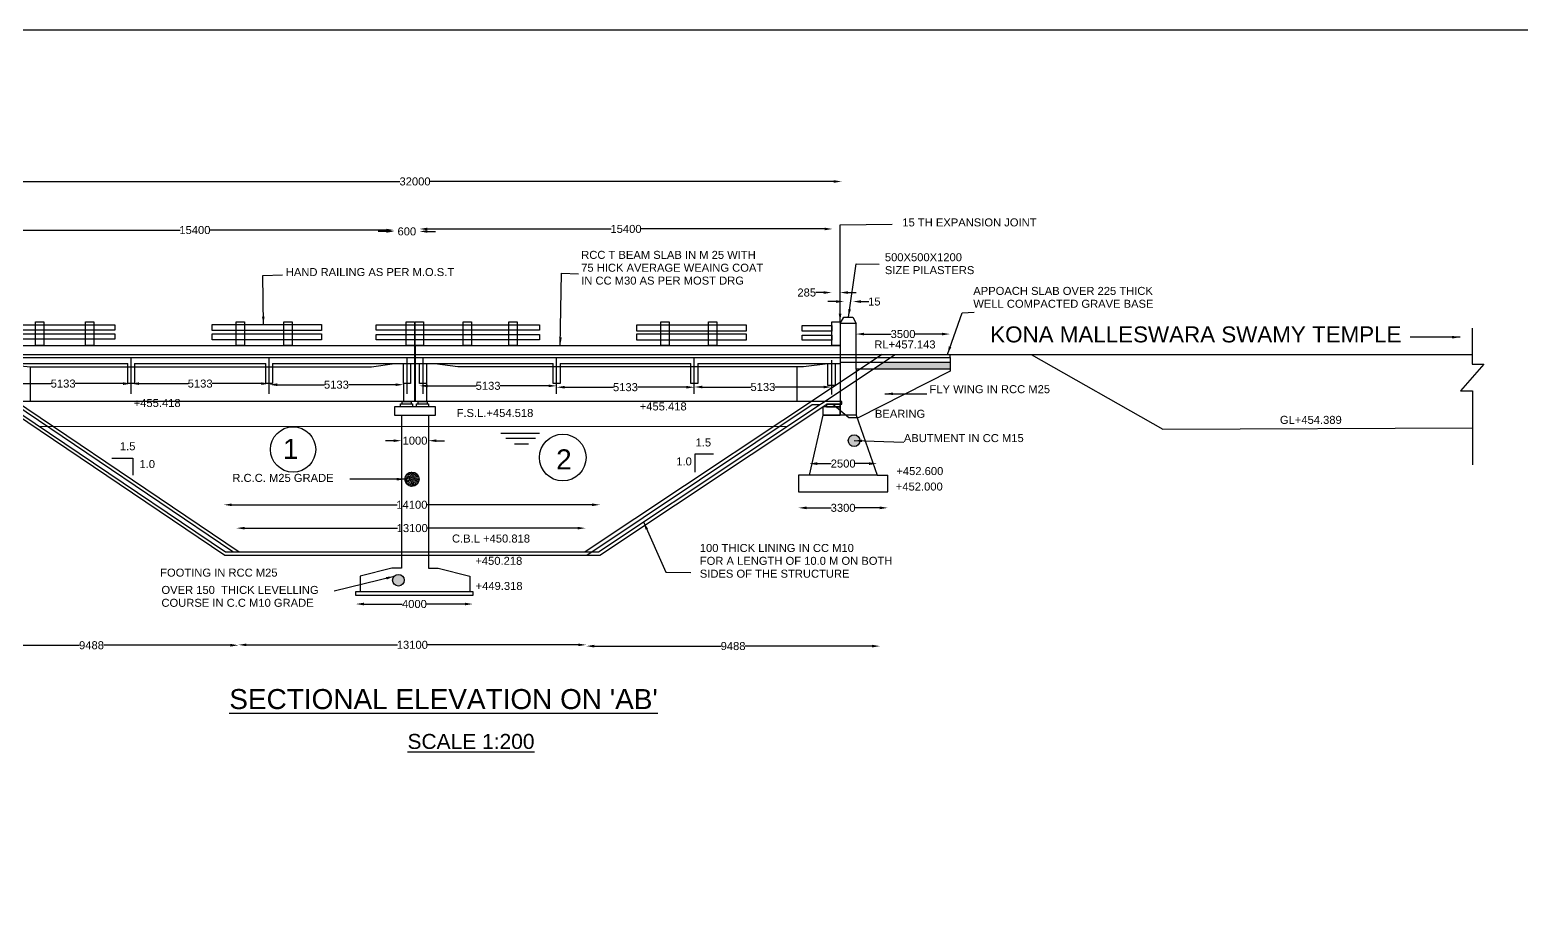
# Model space of a CAD drawing. Header units: millimetres. Extents: x -53220972 to -53198558, y 22125360 to 22140000.
# Drawn here: x -53216705 to -53209253, y 22135578 to 22140000 of the extents above; entities that cross this region are included whole.
import ezdxf

# ---------------------------------------------------------------- set-up
doc = ezdxf.new("R2010")
doc.units = ezdxf.units.MM
doc.header["$MEASUREMENT"] = 0
for name, color, linetype in [('DIMENSION', 7, 'Continuous'), ('DRAWING', 2, 'Continuous'), ('TEXT', 7, 'Continuous')]:
    doc.layers.add(name, color=color, linetype=linetype)
doc.styles.get("Standard").update_dxf_attribs({"font": 'arial.ttf', "height": 40})
doc.dimstyles.get("Standard").update_dxf_attribs({"dimtxt": 40, "dimasz": 40, "dimexe": 0.18, "dimexo": 0.0625, "dimgap": 0.09, "dimtad": 0, "dimdec": 0, "dimzin": 0, "dimdsep": 46, "dimtxsty": 'Standard', "dimcen": 0.09, "dimse1": 1, "dimse2": 1, "dimadec": 0, "dimazin": 0, "dimtfac": 1, "dimtdec": 0, "dimtofl": 0, "dimtmove": 0, "dimatfit": 3, "dimfxl": 1, "dimtolj": 1, "dimtzin": 0, "dimarcsym": 0})
pattern_1 = [(50, (0, 0), (7.172601826, -0.6275213498), [0.75, -8.25]), (355, (0, 0), (-1.3875133361, 7.521921337), [0.6, -6.6]), (100.45144446, (0.598, -0.052), (5.7850884673, 6.8943999097), [0.63740192, -7.01142112]), (46.1842, (0, 2), (10.6724133067, -1.6551928079), [1.125, -12.375]), (96.63563549, (0.889, 1.862), (9.3466194567, 9.7411860077), [0.95610342, -10.5171376]), (351.18416399, (0, 2), (9.3466194505, 9.7411860027), [0.9, -9.90000001]), (21, (1, 1.5), (5.9690705212, -4.02618890665), [0.75, -8.25]), (326, (1, 1.5), (2.4331533192, 7.2515004505), [0.6, -6.6]), (71.45144474, (1.4974, 1.1645), (8.4022237673, 3.2253115281), [0.6374019, -7.01142112]), (37.5, (0, 0), (0.12159855317, 3.32893853831), [0, -6.52, 0, -6.7, 0, -6.625]), (7.5, (0, 0), (2.63069537442, 3.94411711882), [0, -3.82, 0, -6.37, 0, -2.525]), (327.5, (-2.23, 0), (5.33822436172, -0.22554871734), [0, -2.5, 0, -7.8, 0, -10.35]), (317.5, (-3.23, 0), (5.83186169342, 1.00104982332), [0, -3.25, 0, -5.18, 0, -7.35])]

# ---------------------------------------------------------------- blocks, each defined once
blk = doc.blocks.new('*D54')
at = {"layer": 'Defpoints', "color": 0, "transparency": 16777216}
for p in [(-53216912.7, 22139223.3), (-53212648.3, 22139242.9), (-53212648.3, 22139218.1)]:
    blk.add_point(p, dxfattribs=at)
at = {"layer": 'TEXT', "color": 0, "lineweight": -2, "transparency": 16777216}
for p, q in [((-53216872.7, 22139242.9), (-53214855.8, 22139242.9)), ((-53212688.3, 22139242.9), (-53214705.2, 22139242.9))]:
    blk.add_line(p, q, dxfattribs=at)
at = {"layer": 'TEXT', "color": 0, "transparency": 16777216}
for points in [[(-53216872.7, 22139249.5), (-53216872.7, 22139236.2), (-53216912.7, 22139242.9)], [(-53212688.3, 22139249.5), (-53212688.3, 22139236.2), (-53212648.3, 22139242.9)]]:
    blk.add_solid(points, dxfattribs=at)
at = {"layer": 'TEXT', "color": 0, "transparency": 16777216, "insert": (-53214780.5, 22139242.9), "char_height": 40, "attachment_point": 5}
blk.add_mtext('\\A1;32000', dxfattribs=at)
blk = doc.blocks.new('*D55')
at = {"layer": 'Defpoints', "color": 0, "transparency": 16777216}
for p in [(-53214758.4, 22139005.7), (-53214758.4, 22139001.2), (-53212693.7, 22138999)]:
    blk.add_point(p, dxfattribs=at)
at = {"layer": 'TEXT', "color": 0, "lineweight": -2, "transparency": 16777216}
for p, q in [((-53214718.4, 22139005.7), (-53213799.5, 22139005.7)), ((-53212733.7, 22139005.7), (-53213652.7, 22139005.7))]:
    blk.add_line(p, q, dxfattribs=at)
at = {"layer": 'TEXT', "color": 0, "transparency": 16777216}
for points in [[(-53214718.4, 22139012.4), (-53214718.4, 22138999.1), (-53214758.4, 22139005.7)], [(-53212733.7, 22139012.4), (-53212733.7, 22138999.1), (-53212693.7, 22139005.7)]]:
    blk.add_solid(points, dxfattribs=at)
at = {"layer": 'TEXT', "color": 0, "transparency": 16777216, "insert": (-53213726.1, 22139005.7), "char_height": 40, "attachment_point": 5}
blk.add_mtext('\\A1;15400', dxfattribs=at)
blk = doc.blocks.new('*D56')
at = {"layer": 'Defpoints', "color": 0, "transparency": 16777216}
for p in [(-53214884.5, 22139051.9), (-53214884.5, 22138993.4), (-53214758.4, 22139005.7)]:
    blk.add_point(p, dxfattribs=at)
at = {"layer": 'TEXT', "color": 0, "lineweight": -2, "transparency": 16777216}
for p, q in [((-53214924.5, 22138993.4), (-53214964.5, 22138993.4)), ((-53214718.4, 22138993.4), (-53214678.4, 22138993.4))]:
    blk.add_line(p, q, dxfattribs=at)
at = {"layer": 'TEXT', "color": 0, "transparency": 16777216}
for points in [[(-53214924.5, 22139000.1), (-53214924.5, 22138986.7), (-53214884.5, 22138993.4)], [(-53214718.4, 22139000.1), (-53214718.4, 22138986.7), (-53214758.4, 22138993.4)]]:
    blk.add_solid(points, dxfattribs=at)
at = {"layer": 'TEXT', "color": 0, "transparency": 16777216, "insert": (-53214821.4, 22138993.4), "char_height": 40, "attachment_point": 5}
blk.add_mtext('\\A1;600', dxfattribs=at)
blk = doc.blocks.new('*D57')
at = {"layer": 'Defpoints', "color": 0, "transparency": 16777216}
for p in [(-53216876.6, 22139000.1), (-53216876.6, 22138993.1), (-53214884.5, 22138993.4)]:
    blk.add_point(p, dxfattribs=at)
at = {"layer": 'TEXT', "color": 0, "lineweight": -2, "transparency": 16777216}
for p, q in [((-53216836.6, 22139000.1), (-53215953.9, 22139000.1)), ((-53214924.5, 22139000.1), (-53215807.1, 22139000.1))]:
    blk.add_line(p, q, dxfattribs=at)
at = {"layer": 'TEXT', "color": 0, "transparency": 16777216}
for points in [[(-53216836.6, 22139006.8), (-53216836.6, 22138993.5), (-53216876.6, 22139000.1)], [(-53214924.5, 22139006.8), (-53214924.5, 22138993.5), (-53214884.5, 22139000.1)]]:
    blk.add_solid(points, dxfattribs=at)
at = {"layer": 'TEXT', "color": 0, "transparency": 16777216, "insert": (-53215880.5, 22139000.1), "char_height": 40, "attachment_point": 5}
blk.add_mtext('\\A1;15400', dxfattribs=at)
blk = doc.blocks.new('*D61')
at = {"layer": 'Defpoints', "color": 0, "transparency": 16777216}
for p in [(-53216878.8, 22138230.5), (-53216199.3, 22138233.2), (-53216199.3, 22138230.5)]:
    blk.add_point(p, dxfattribs=at)
at = {"layer": 'TEXT', "color": 0, "lineweight": -2, "transparency": 16777216}
for p, q in [((-53216838.8, 22138233.2), (-53216598.8, 22138233.2)), ((-53216239.3, 22138233.2), (-53216479.2, 22138233.2))]:
    blk.add_line(p, q, dxfattribs=at)
at = {"layer": 'TEXT', "color": 0, "transparency": 16777216}
for points in [[(-53216838.8, 22138239.8), (-53216838.8, 22138226.5), (-53216878.8, 22138233.2)], [(-53216239.3, 22138239.8), (-53216239.3, 22138226.5), (-53216199.3, 22138233.2)]]:
    blk.add_solid(points, dxfattribs=at)
at = {"layer": 'TEXT', "color": 0, "transparency": 16777216, "insert": (-53216539, 22138233.2), "char_height": 40, "attachment_point": 5}
blk.add_mtext('\\A1;5133', dxfattribs=at)
blk = doc.blocks.new('*D62')
at = {"layer": 'Defpoints', "color": 0, "transparency": 16777216}
for p in [(-53216199.3, 22138233.2), (-53215509.2, 22138233.2), (-53215509.2, 22138233.2)]:
    blk.add_point(p, dxfattribs=at)
at = {"layer": 'TEXT', "color": 0, "lineweight": -2, "transparency": 16777216}
for p, q in [((-53216159.3, 22138233.2), (-53215914.1, 22138233.2)), ((-53215549.2, 22138233.2), (-53215794.4, 22138233.2))]:
    blk.add_line(p, q, dxfattribs=at)
at = {"layer": 'TEXT', "color": 0, "transparency": 16777216}
for points in [[(-53216159.3, 22138239.8), (-53216159.3, 22138226.5), (-53216199.3, 22138233.2)], [(-53215549.2, 22138239.8), (-53215549.2, 22138226.5), (-53215509.2, 22138233.2)]]:
    blk.add_solid(points, dxfattribs=at)
at = {"layer": 'TEXT', "color": 0, "transparency": 16777216, "insert": (-53215854.2, 22138233.2), "char_height": 40, "attachment_point": 5}
blk.add_mtext('\\A1;5133', dxfattribs=at)
blk = doc.blocks.new('*D63')
at = {"layer": 'Defpoints', "color": 0, "transparency": 16777216}
for p in [(-53215509.2, 22138233.2), (-53214837.7, 22138227.9), (-53214837.7, 22138220.3)]:
    blk.add_point(p, dxfattribs=at)
at = {"layer": 'TEXT', "color": 0, "lineweight": -2, "transparency": 16777216}
for p, q in [((-53215469.2, 22138227.9), (-53215233.3, 22138227.9)), ((-53214877.7, 22138227.9), (-53215113.6, 22138227.9))]:
    blk.add_line(p, q, dxfattribs=at)
at = {"layer": 'TEXT', "color": 0, "transparency": 16777216}
for points in [[(-53215469.2, 22138234.6), (-53215469.2, 22138221.2), (-53215509.2, 22138227.9)], [(-53214877.7, 22138234.6), (-53214877.7, 22138221.2), (-53214837.7, 22138227.9)]]:
    blk.add_solid(points, dxfattribs=at)
at = {"layer": 'TEXT', "color": 0, "transparency": 16777216, "insert": (-53215173.5, 22138227.9), "char_height": 40, "attachment_point": 5}
blk.add_mtext('\\A1;5133', dxfattribs=at)
blk = doc.blocks.new('*D64')
at = {"layer": 'Defpoints', "color": 0, "transparency": 16777216}
for p in [(-53214757.5, 22138233.2), (-53214073.1, 22138222.1), (-53214073.1, 22138217.1)]:
    blk.add_point(p, dxfattribs=at)
at = {"layer": 'TEXT', "color": 0, "lineweight": -2, "transparency": 16777216}
for p, q in [((-53214717.5, 22138222.1), (-53214475.1, 22138222.1)), ((-53214113.1, 22138222.1), (-53214355.5, 22138222.1))]:
    blk.add_line(p, q, dxfattribs=at)
at = {"layer": 'TEXT', "color": 0, "transparency": 16777216}
for points in [[(-53214717.5, 22138228.8), (-53214717.5, 22138215.4), (-53214757.5, 22138222.1)], [(-53214113.1, 22138228.8), (-53214113.1, 22138215.4), (-53214073.1, 22138222.1)]]:
    blk.add_solid(points, dxfattribs=at)
at = {"layer": 'TEXT', "color": 0, "transparency": 16777216, "insert": (-53214415.3, 22138222.1), "char_height": 40, "attachment_point": 5}
blk.add_mtext('\\A1;5133', dxfattribs=at)
blk = doc.blocks.new('*D65')
at = {"layer": 'Defpoints', "color": 0, "transparency": 16777216}
for p in [(-53214073.1, 22138222.1), (-53213384.9, 22138222.1), (-53213384.9, 22138215.3)]:
    blk.add_point(p, dxfattribs=at)
at = {"layer": 'TEXT', "color": 0, "lineweight": -2, "transparency": 16777216}
for p, q in [((-53214033.1, 22138215.3), (-53213788.8, 22138215.3)), ((-53213424.9, 22138215.3), (-53213669.2, 22138215.3))]:
    blk.add_line(p, q, dxfattribs=at)
at = {"layer": 'TEXT', "color": 0, "transparency": 16777216}
for points in [[(-53214033.1, 22138222), (-53214033.1, 22138208.6), (-53214073.1, 22138215.3)], [(-53213424.9, 22138222), (-53213424.9, 22138208.6), (-53213384.9, 22138215.3)]]:
    blk.add_solid(points, dxfattribs=at)
at = {"layer": 'TEXT', "color": 0, "transparency": 16777216, "insert": (-53213729, 22138215.3), "char_height": 40, "attachment_point": 5}
blk.add_mtext('\\A1;5133', dxfattribs=at)
blk = doc.blocks.new('*D66')
at = {"layer": 'Defpoints', "color": 0, "transparency": 16777216}
for p in [(-53213384.9, 22138215.3), (-53212699, 22138216.3), (-53212699, 22138210.7)]:
    blk.add_point(p, dxfattribs=at)
at = {"layer": 'TEXT', "color": 0, "lineweight": -2, "transparency": 16777216}
for p, q in [((-53213344.9, 22138216.3), (-53213101.8, 22138216.3)), ((-53212739, 22138216.3), (-53212982.2, 22138216.3))]:
    blk.add_line(p, q, dxfattribs=at)
at = {"layer": 'TEXT', "color": 0, "transparency": 16777216}
for points in [[(-53213344.9, 22138223), (-53213344.9, 22138209.7), (-53213384.9, 22138216.3)], [(-53212739, 22138223), (-53212739, 22138209.7), (-53212699, 22138216.3)]]:
    blk.add_solid(points, dxfattribs=at)
at = {"layer": 'TEXT', "color": 0, "transparency": 16777216, "insert": (-53213042, 22138216.3), "char_height": 40, "attachment_point": 5}
blk.add_mtext('\\A1;5133', dxfattribs=at)
blk = doc.blocks.new('*D67')
at = {"layer": 'Defpoints', "color": 0, "transparency": 16777216}
for p in [(-53212592.2, 22138643.1), (-53212636.8, 22138565), (-53212592.2, 22138565)]:
    blk.add_point(p, dxfattribs=at)
at = {"layer": 'TEXT', "color": 0, "lineweight": -2, "transparency": 16777216}
for p, q in [((-53212676.8, 22138643.1), (-53212716.8, 22138643.1)), ((-53212552.2, 22138643.1), (-53212512.2, 22138643.1))]:
    blk.add_line(p, q, dxfattribs=at)
at = {"layer": 'TEXT', "color": 0, "transparency": 16777216}
for points in [[(-53212676.8, 22138649.7), (-53212676.8, 22138636.4), (-53212636.8, 22138643.1)], [(-53212552.2, 22138649.7), (-53212552.2, 22138636.4), (-53212592.2, 22138643.1)]]:
    blk.add_solid(points, dxfattribs=at)
at = {"layer": 'TEXT', "color": 0, "transparency": 16777216, "insert": (-53212485.2, 22138643.1), "char_height": 40, "attachment_point": 5}
blk.add_mtext('\\A1;15', dxfattribs=at)
blk = doc.blocks.new('*D68')
at = {"layer": 'Defpoints', "color": 0, "transparency": 16777216}
for p in [(-53212698.2, 22138688.1), (-53212698.2, 22138542.2), (-53212656.4, 22138542.2)]:
    blk.add_point(p, dxfattribs=at)
at = {"layer": 'TEXT', "color": 0, "lineweight": -2, "transparency": 16777216}
for p, q in [((-53212738.2, 22138688.1), (-53212778.2, 22138688.1)), ((-53212616.4, 22138688.1), (-53212576.4, 22138688.1))]:
    blk.add_line(p, q, dxfattribs=at)
at = {"layer": 'TEXT', "color": 0, "transparency": 16777216}
for points in [[(-53212738.2, 22138694.8), (-53212738.2, 22138681.4), (-53212698.2, 22138688.1)], [(-53212616.4, 22138694.8), (-53212616.4, 22138681.4), (-53212656.4, 22138688.1)]]:
    blk.add_solid(points, dxfattribs=at)
at = {"layer": 'TEXT', "color": 0, "transparency": 16777216, "insert": (-53212823, 22138688.1), "char_height": 40, "attachment_point": 5}
blk.add_mtext('\\A1;285', dxfattribs=at)
blk = doc.blocks.new('*D69')
at = {"layer": 'Defpoints', "color": 0, "transparency": 16777216}
for p in [(-53212106.9, 22138480.9), (-53212576.6, 22138379.2), (-53212106.9, 22138379.2)]:
    blk.add_point(p, dxfattribs=at)
at = {"layer": 'TEXT', "color": 0, "lineweight": -2, "transparency": 16777216}
for p, q in [((-53212536.6, 22138480.9), (-53212401.4, 22138480.9)), ((-53212146.9, 22138480.9), (-53212282, 22138480.9))]:
    blk.add_line(p, q, dxfattribs=at)
at = {"layer": 'TEXT', "color": 0, "transparency": 16777216}
for points in [[(-53212536.6, 22138487.5), (-53212536.6, 22138474.2), (-53212576.6, 22138480.9)], [(-53212146.9, 22138487.5), (-53212146.9, 22138474.2), (-53212106.9, 22138480.9)]]:
    blk.add_solid(points, dxfattribs=at)
at = {"layer": 'TEXT', "color": 0, "transparency": 16777216, "insert": (-53212341.7, 22138480.9), "char_height": 40, "attachment_point": 5}
blk.add_mtext('\\A1;3500', dxfattribs=at)
blk = doc.blocks.new('*D70')
at = {"layer": 'Defpoints', "color": 0, "transparency": 16777216}
for p in [(-53212810.8, 22137776.6), (-53212471.1, 22137833.7), (-53212471.1, 22137776.6)]:
    blk.add_point(p, dxfattribs=at)
at = {"layer": 'TEXT', "color": 0, "lineweight": -2, "transparency": 16777216}
for p, q in [((-53212770.8, 22137833.7), (-53212701, 22137833.7)), ((-53212511.1, 22137833.7), (-53212580.9, 22137833.7))]:
    blk.add_line(p, q, dxfattribs=at)
at = {"layer": 'TEXT', "color": 0, "transparency": 16777216}
for points in [[(-53212770.8, 22137840.4), (-53212770.8, 22137827), (-53212810.8, 22137833.7)], [(-53212511.1, 22137840.4), (-53212511.1, 22137827), (-53212471.1, 22137833.7)]]:
    blk.add_solid(points, dxfattribs=at)
at = {"layer": 'TEXT', "color": 0, "transparency": 16777216, "insert": (-53212640.9, 22137833.7), "char_height": 40, "attachment_point": 5}
blk.add_mtext('\\A1;2500', dxfattribs=at)
blk = doc.blocks.new('*D71')
at = {"layer": 'Defpoints', "color": 0, "transparency": 16777216}
for p in [(-53212864, 22137692.9), (-53212418.5, 22137692.9), (-53212418.5, 22137612.7)]:
    blk.add_point(p, dxfattribs=at)
at = {"layer": 'TEXT', "color": 0, "lineweight": -2, "transparency": 16777216}
for p, q in [((-53212824, 22137612.7), (-53212701, 22137612.7)), ((-53212458.5, 22137612.7), (-53212581.5, 22137612.7))]:
    blk.add_line(p, q, dxfattribs=at)
at = {"layer": 'TEXT', "color": 0, "transparency": 16777216}
for points in [[(-53212824, 22137619.4), (-53212824, 22137606), (-53212864, 22137612.7)], [(-53212458.5, 22137619.4), (-53212458.5, 22137606), (-53212418.5, 22137612.7)]]:
    blk.add_solid(points, dxfattribs=at)
at = {"layer": 'TEXT', "color": 0, "transparency": 16777216, "insert": (-53212641.2, 22137612.7), "char_height": 40, "attachment_point": 5}
blk.add_mtext('\\A1;3300', dxfattribs=at)
blk = doc.blocks.new('*D72')
at = {"layer": 'Defpoints', "color": 0, "transparency": 16777216}
for p in [(-53214847.8, 22137948.2), (-53214713.4, 22137948.2), (-53214713.4, 22137948.2)]:
    blk.add_point(p, dxfattribs=at)
at = {"layer": 'TEXT', "color": 0, "lineweight": -2, "transparency": 16777216}
for p, q in [((-53214887.8, 22137948.2), (-53214927.8, 22137948.2)), ((-53214673.4, 22137948.2), (-53214633.4, 22137948.2))]:
    blk.add_line(p, q, dxfattribs=at)
at = {"layer": 'TEXT', "color": 0, "transparency": 16777216}
for points in [[(-53214887.8, 22137954.8), (-53214887.8, 22137941.5), (-53214847.8, 22137948.2)], [(-53214673.4, 22137954.8), (-53214673.4, 22137941.5), (-53214713.4, 22137948.2)]]:
    blk.add_solid(points, dxfattribs=at)
at = {"layer": 'TEXT', "color": 0, "transparency": 16777216, "insert": (-53214780.6, 22137948.2), "char_height": 40, "attachment_point": 5}
blk.add_mtext('\\A1;1000', dxfattribs=at)
blk = doc.blocks.new('*D73')
at = {"layer": 'Defpoints', "color": 0, "transparency": 16777216}
for p in [(-53215736.2, 22137628), (-53215736.2, 22137618.6), (-53213855.9, 22137611.3)]:
    blk.add_point(p, dxfattribs=at)
at = {"layer": 'TEXT', "color": 0, "lineweight": -2, "transparency": 16777216}
for p, q in [((-53215696.2, 22137628), (-53214869.5, 22137628)), ((-53213895.9, 22137628), (-53214722.7, 22137628))]:
    blk.add_line(p, q, dxfattribs=at)
at = {"layer": 'TEXT', "color": 0, "transparency": 16777216}
for points in [[(-53215696.2, 22137634.7), (-53215696.2, 22137621.4), (-53215736.2, 22137628)], [(-53213895.9, 22137634.7), (-53213895.9, 22137621.4), (-53213855.9, 22137628)]]:
    blk.add_solid(points, dxfattribs=at)
at = {"layer": 'TEXT', "color": 0, "transparency": 16777216, "insert": (-53214796.1, 22137628), "char_height": 40, "attachment_point": 5}
blk.add_mtext('\\A1;14100', dxfattribs=at)
blk = doc.blocks.new('*D74')
at = {"layer": 'Defpoints', "color": 0, "transparency": 16777216}
for p in [(-53215672.2, 22137511.4), (-53213928.2, 22137511.4), (-53213928.2, 22137502)]:
    blk.add_point(p, dxfattribs=at)
at = {"layer": 'TEXT', "color": 0, "lineweight": -2, "transparency": 16777216}
for p, q in [((-53215632.2, 22137511.4), (-53214867.9, 22137511.4)), ((-53213968.2, 22137511.4), (-53214721.1, 22137511.4))]:
    blk.add_line(p, q, dxfattribs=at)
at = {"layer": 'TEXT', "color": 0, "transparency": 16777216}
for points in [[(-53215632.2, 22137518), (-53215632.2, 22137504.7), (-53215672.2, 22137511.4)], [(-53213968.2, 22137518), (-53213968.2, 22137504.7), (-53213928.2, 22137511.4)]]:
    blk.add_solid(points, dxfattribs=at)
at = {"layer": 'TEXT', "color": 0, "transparency": 16777216, "insert": (-53214794.5, 22137511.4), "char_height": 40, "attachment_point": 5}
blk.add_mtext('\\A1;13100', dxfattribs=at)
blk = doc.blocks.new('*D75')
at = {"layer": 'Defpoints', "color": 0, "transparency": 16777216}
for p in [(-53215075.8, 22137175.7), (-53214491.2, 22137175.7), (-53214491.2, 22137132.4)]:
    blk.add_point(p, dxfattribs=at)
at = {"layer": 'TEXT', "color": 0, "lineweight": -2, "transparency": 16777216}
for p, q in [((-53215035.8, 22137132.4), (-53214844.1, 22137132.4)), ((-53214531.2, 22137132.4), (-53214723, 22137132.4))]:
    blk.add_line(p, q, dxfattribs=at)
at = {"layer": 'TEXT', "color": 0, "transparency": 16777216}
for points in [[(-53215035.8, 22137139.1), (-53215035.8, 22137125.7), (-53215075.8, 22137132.4)], [(-53214531.2, 22137139.1), (-53214531.2, 22137125.7), (-53214491.2, 22137132.4)]]:
    blk.add_solid(points, dxfattribs=at)
at = {"layer": 'TEXT', "color": 0, "transparency": 16777216, "insert": (-53214783.5, 22137132.4), "char_height": 40, "attachment_point": 5}
blk.add_mtext('\\A1;4000', dxfattribs=at)
blk = doc.blocks.new('*D76')
at = {"layer": 'Defpoints', "color": 0, "transparency": 16777216}
for p in [(-53217131.8, 22136935.9), (-53215662.7, 22136943), (-53215662.7, 22136926.4)]:
    blk.add_point(p, dxfattribs=at)
at = {"layer": 'TEXT', "color": 0, "lineweight": -2, "transparency": 16777216}
for p, q in [((-53217091.8, 22136926.4), (-53216457.1, 22136926.4)), ((-53215702.7, 22136926.4), (-53216337.4, 22136926.4))]:
    blk.add_line(p, q, dxfattribs=at)
at = {"layer": 'TEXT', "color": 0, "transparency": 16777216}
for points in [[(-53217091.8, 22136933.1), (-53217091.8, 22136919.8), (-53217131.8, 22136926.4)], [(-53215702.7, 22136933.1), (-53215702.7, 22136919.8), (-53215662.7, 22136926.4)]]:
    blk.add_solid(points, dxfattribs=at)
at = {"layer": 'TEXT', "color": 0, "transparency": 16777216, "insert": (-53216397.3, 22136926.4), "char_height": 40, "attachment_point": 5}
blk.add_mtext('\\A1;9488', dxfattribs=at)
blk = doc.blocks.new('*D77')
at = {"layer": 'Defpoints', "color": 0, "transparency": 16777216}
for p in [(-53215662.7, 22136926.4), (-53213925.2, 22136928.5), (-53213925.2, 22136926.1)]:
    blk.add_point(p, dxfattribs=at)
at = {"layer": 'TEXT', "color": 0, "lineweight": -2, "transparency": 16777216}
for p, q in [((-53215622.7, 22136928.5), (-53214867.4, 22136928.5)), ((-53213965.2, 22136928.5), (-53214720.5, 22136928.5))]:
    blk.add_line(p, q, dxfattribs=at)
at = {"layer": 'TEXT', "color": 0, "transparency": 16777216}
for points in [[(-53215622.7, 22136935.1), (-53215622.7, 22136921.8), (-53215662.7, 22136928.5)], [(-53213965.2, 22136935.1), (-53213965.2, 22136921.8), (-53213925.2, 22136928.5)]]:
    blk.add_solid(points, dxfattribs=at)
at = {"layer": 'TEXT', "color": 0, "transparency": 16777216, "insert": (-53214793.9, 22136928.5), "char_height": 40, "attachment_point": 5}
blk.add_mtext('\\A1;13100', dxfattribs=at)
blk = doc.blocks.new('*D80')
at = {"layer": 'Defpoints', "color": 0, "transparency": 16777216}
for p in [(-53213925.2, 22136926.1), (-53212457.1, 22136925.5), (-53212457.1, 22136922.2)]:
    blk.add_point(p, dxfattribs=at)
at = {"layer": 'TEXT', "color": 0, "lineweight": -2, "transparency": 16777216}
for p, q in [((-53213885.2, 22136922.2), (-53213251, 22136922.2)), ((-53212497.1, 22136922.2), (-53213131.3, 22136922.2))]:
    blk.add_line(p, q, dxfattribs=at)
at = {"layer": 'TEXT', "color": 0, "transparency": 16777216}
for points in [[(-53213885.2, 22136928.8), (-53213885.2, 22136915.5), (-53213925.2, 22136922.2)], [(-53212497.1, 22136928.8), (-53212497.1, 22136915.5), (-53212457.1, 22136922.2)]]:
    blk.add_solid(points, dxfattribs=at)
at = {"layer": 'TEXT', "color": 0, "transparency": 16777216, "insert": (-53213191.1, 22136922.2), "char_height": 40, "attachment_point": 5}
blk.add_mtext('\\A1;9488', dxfattribs=at)

msp = doc.modelspace()

# ---------------------------------------------------------------- hatches: boundary and pattern name
at = {"layer": 'DIMENSION'}
h = msp.add_hatch(dxfattribs=at)
h.set_pattern_fill('AR-CONC', color=0)
h.set_pattern_definition(pattern_1)
h.paths.add_polyline_path([(-53212557, 22137948.5, 1), (-53212615.6, 22137948.5, 1)])
h.paths.add_polyline_path([(-53212106.9, 22138341.1), (-53212438.1, 22138341.1), (-53212490.9, 22138306), (-53212106.9, 22138306)])
h.paths.add_polyline_path([(-53217137.7, 22138342.6), (-53217467.4, 22138342.6), (-53217467.4, 22138309.9), (-53217089.2, 22138309.9)])
h.paths.add_polyline_path([(-53214892.4, 22137251.3, 1), (-53214834.4, 22137251.3, 1)])
h = msp.add_hatch(dxfattribs=at)
h.set_pattern_fill('AR-CONC', color=0)
h.set_pattern_definition(pattern_1)
h.paths.add_polyline_path([(-53214759.9, 22137755.9, 1), (-53214831.7, 22137755.9, 1)])

# ---------------------------------------------------------------- linework, layer by layer
at = {"layer": 'DIMENSION', "color": 0}
msp.add_lwpolyline([(-53198575, 22125360.4), (-53220972.3, 22125360.4), (-53220972.3, 22140000.3), (-53198575, 22140000.3)], close=True, dxfattribs=at)
for points in [[(-53214352.5, 22137986), (-53214158.8, 22137986)], [(-53214179, 22137959.3), (-53214326.3, 22137959.3)], [(-53214213.9, 22137930.9), (-53214283.2, 22137930.9)], [(-53216295.5, 22137860.1), (-53216190.1, 22137860.1), (-53216190.1, 22137775.3)], [(-53213380.6, 22137791.2), (-53213380.6, 22137882.2), (-53213289.5, 22137882.2)]]:
    msp.add_lwpolyline(points, dxfattribs=at)
for centre, radius in [((-53215390.1, 22137904.2), 113.3), ((-53214042.3, 22137864), 116.8), ((-53214795.8, 22137755.9), 35.9)]:
    msp.add_circle(centre, radius, dxfattribs=at)
at = {"layer": 'DRAWING', "color": 0}
for points in [[(-53216876, 22138527.5), (-53216280.7, 22138527.5), (-53216280.7, 22138500.6), (-53216876, 22138500.6)], [(-53216677.9, 22138542.2), (-53216636.1, 22138542.2), (-53216636.1, 22138424.4), (-53216677.9, 22138424.4)], [(-53216427.5, 22138542.2), (-53216385.7, 22138542.2), (-53216385.7, 22138424.4), (-53216427.5, 22138424.4)], [(-53215794.7, 22138528.3), (-53215248.4, 22138528.3), (-53215248.4, 22138498), (-53215794.7, 22138498)], [(-53215674.1, 22138542.2), (-53215632.3, 22138542.2), (-53215632.3, 22138424.4), (-53215674.1, 22138424.4)], [(-53215436.4, 22138542.2), (-53215394.6, 22138542.2), (-53215394.6, 22138424.4), (-53215436.4, 22138424.4)], [(-53214974.1, 22138526.5), (-53214158.9, 22138526.5), (-53214158.9, 22138499.5), (-53214974.1, 22138499.5)], [(-53214824.3, 22138542.2), (-53214782.5, 22138542.2), (-53214782.5, 22138424.4), (-53214824.3, 22138424.4)], [(-53214780, 22138542.2), (-53214738.1, 22138542.2), (-53214738.1, 22138424.4), (-53214780, 22138424.4)], [(-53214540.7, 22138542.2), (-53214498.8, 22138542.2), (-53214498.8, 22138424.4), (-53214540.7, 22138424.4)], [(-53214311.1, 22138542.2), (-53214269.3, 22138542.2), (-53214269.3, 22138424.4), (-53214311.1, 22138424.4)], [(-53213671.5, 22138526.5), (-53213126.4, 22138526.5), (-53213126.4, 22138495.1), (-53213671.5, 22138495.1)], [(-53213552.7, 22138542.2), (-53213510.9, 22138542.2), (-53213510.9, 22138424.4), (-53213552.7, 22138424.4)], [(-53213313.9, 22138542.2), (-53213272, 22138542.2), (-53213272, 22138424.4), (-53213313.9, 22138424.4)], [(-53212845.3, 22138524.1), (-53212698.2, 22138524.1), (-53212698.2, 22138495.3), (-53212845.3, 22138495.3)], [(-53212698.2, 22138542.2), (-53212656.4, 22138542.2), (-53212656.4, 22138424.4), (-53212698.2, 22138424.4)], [(-53216876, 22138481.8), (-53216280.7, 22138481.8), (-53216280.7, 22138454.9), (-53216876, 22138454.9)], [(-53215794.7, 22138481.7), (-53215248.4, 22138481.7), (-53215248.4, 22138451.4), (-53215794.7, 22138451.4)], [(-53214974.1, 22138478.6), (-53214158.9, 22138478.6), (-53214158.9, 22138451.6), (-53214974.1, 22138451.6)], [(-53213671.5, 22138482), (-53213126.4, 22138482), (-53213126.4, 22138450.5), (-53213671.5, 22138450.5)], [(-53212845.3, 22138474.8), (-53212698.2, 22138474.8), (-53212698.2, 22138449.6), (-53212845.3, 22138449.6)], [(-53212717.3, 22138333.9), (-53212680.1, 22138333.9), (-53212680.1, 22138224), (-53212717.3, 22138224)], [(-53214853.7, 22138132.1), (-53214793.8, 22138132.1), (-53214793.8, 22138117.8), (-53214853.7, 22138117.8)], [(-53214846.7, 22138132.1), (-53214798.1, 22138132.1), (-53214798.1, 22138144.3), (-53214846.7, 22138144.3)], [(-53214773.6, 22138132.1), (-53214713.7, 22138132.1), (-53214713.7, 22138117.8), (-53214773.6, 22138117.8)], [(-53214766.6, 22138132.1), (-53214718, 22138132.1), (-53214718, 22138144.3), (-53214766.6, 22138144.3)], [(-53212742.9, 22138075.3), (-53212656.4, 22138075.3), (-53212656.4, 22138116.8), (-53212742.9, 22138116.8)], [(-53212724.2, 22138116.8), (-53212656.4, 22138116.8), (-53212656.4, 22138130.7), (-53212724.2, 22138130.7)], [(-53215075.8, 22137194.6), (-53214491.2, 22137194.6), (-53214491.2, 22137175.7), (-53215075.8, 22137175.7)]]:
    msp.add_lwpolyline(points, close=True, dxfattribs=at)
for points in [[(-53212106.9, 22138363.1), (-53212106.9, 22138306), (-53212576.6, 22138306), (-53212576.6, 22138533.2), (-53212656.4, 22138533.2), (-53212636.8, 22138565), (-53212592.2, 22138565), (-53212576.6, 22138533.2)], [(-53212656.4, 22138533.2), (-53212656.4, 22138075.3)], [(-53209496.8, 22138510.6), (-53209496.8, 22138330.9), (-53209439, 22138330.9), (-53209555.9, 22138197.3), (-53209496.1, 22138197.3), (-53209496.1, 22137828)], [(-53220489.7, 22138379.2), (-53209496.8, 22138379.2)], [(-53217467.4, 22138363.1), (-53212106.9, 22138363.1), (-53212106.9, 22138379.2)], [(-53217192.2, 22138379.2), (-53215727.2, 22137393.5), (-53213862.8, 22137393.5), (-53212380.8, 22138379.2)], [(-53217121.4, 22138379.2), (-53215659.3, 22137393.5)], [(-53216876, 22138424.4), (-53212656.4, 22138424.4)], [(-53214782.5, 22138424.4), (-53214782.5, 22138144.3)], [(-53214780, 22138424.4), (-53214780, 22138144.3)], [(-53212445.2, 22138379.2), (-53213930.1, 22137393.5)], [(-53211701.6, 22138379.2), (-53211043.4, 22138005), (-53209496.1, 22138012.7)], [(-53216917.8, 22138333.9), (-53216216.4, 22138333.9)], [(-53216861.8, 22138333.9), (-53216703.7, 22138316.9), (-53214997.2, 22138316.9), (-53214883.9, 22138333.9)], [(-53216703.7, 22138316.9), (-53216703.7, 22138144.3)], [(-53216182.2, 22138333.9), (-53216182.2, 22138233.2), (-53216216.4, 22138233.2), (-53216216.4, 22138333.9)], [(-53216199.3, 22138182.7), (-53216199.3, 22138363.1)], [(-53216182.2, 22138333.9), (-53215526.3, 22138333.9)], [(-53215492.1, 22138333.9), (-53215492.1, 22138233.2), (-53215526.3, 22138233.2), (-53215526.3, 22138333.9)], [(-53215509.2, 22138182.7), (-53215509.2, 22138363.1)], [(-53215492.1, 22138333.9), (-53214090.2, 22138333.9)], [(-53214803.5, 22138333.9), (-53214803.5, 22138233.2), (-53214837.7, 22138233.2), (-53214837.7, 22138333.9)], [(-53214820.6, 22138182.7), (-53214820.6, 22138363.1)], [(-53214723.3, 22138333.9), (-53214723.3, 22138233.2), (-53214757.5, 22138233.2), (-53214757.5, 22138333.9)], [(-53214740.4, 22138182.7), (-53214740.4, 22138363.1)], [(-53214681, 22138333.9), (-53214565.8, 22138318.9), (-53212839.7, 22138318.9), (-53212717.3, 22138333.9)], [(-53214055.9, 22138333.9), (-53214055.9, 22138233.2), (-53214090.2, 22138233.2), (-53214090.2, 22138333.9)], [(-53214073.1, 22138182.7), (-53214073.1, 22138363.1)], [(-53214055.9, 22138333.9), (-53213402, 22138333.9)], [(-53213367.8, 22138333.9), (-53213367.8, 22138233.2), (-53213402, 22138233.2), (-53213402, 22138333.9)], [(-53213384.9, 22138182.7), (-53213384.9, 22138363.1)], [(-53213367.8, 22138333.9), (-53212656.4, 22138333.9)], [(-53212872.3, 22138318.9), (-53212872.3, 22138144.3)], [(-53212699, 22138350.3), (-53212699, 22138179.6)], [(-53212106.9, 22138306), (-53212106.9, 22138296), (-53212565.5, 22138063.1), (-53212612, 22138063.1), (-53212694.4, 22138129.8)], [(-53212656.4, 22138341.1), (-53212106.9, 22138341.1)], [(-53212576.6, 22138306), (-53212576.6, 22138075.3), (-53212471.1, 22137776.6), (-53212417.9, 22137776.6)], [(-53214837.7, 22138233.2), (-53214837.7, 22138144.3)], [(-53214723.3, 22138233.2), (-53214723.3, 22138144.3)], [(-53216849, 22138130.5), (-53215731.1, 22137376.6), (-53213856.6, 22137376.6), (-53212722.6, 22138130.7), (-53212647.1, 22138130.7), (-53212647.1, 22138144.3), (-53216926.9, 22138144.3), (-53216926.9, 22138130.9), (-53216908.5, 22138130.5)], [(-53215690.3, 22137393.5), (-53216784.9, 22138132.9), (-53216806.1, 22138132.9), (-53216806.1, 22138143.6), (-53216771.9, 22138143.6)], [(-53214847.8, 22138075.5), (-53214847.8, 22137311.6), (-53214896.3, 22137311.6), (-53215054, 22137270.8), (-53215054, 22137194.6)], [(-53214853.7, 22138117.8), (-53214883.6, 22138117.8), (-53214883.6, 22138075.5), (-53214678.2, 22138075.5), (-53214678.2, 22138117.8), (-53214713.7, 22138117.8)], [(-53214846.6, 22138144.3), (-53214798.1, 22138144.3)], [(-53214773.6, 22138117.8), (-53214793.8, 22138117.8)], [(-53214766.4, 22138144.3), (-53214718, 22138144.3)], [(-53214713.4, 22138075.5), (-53214713.4, 22137311.6), (-53214664.9, 22137311.6), (-53214507.2, 22137270.8), (-53214507.2, 22137194.6)], [(-53213921.5, 22137376.6), (-53212795.7, 22138129.7), (-53212756, 22138129.6)], [(-53212576.6, 22138075.3), (-53212742.9, 22138075.3), (-53212810.8, 22137776.6)], [(-53216659.4, 22138020.7), (-53212921.3, 22138019.7)], [(-53212471.1, 22137776.6), (-53212864, 22137776.6)], [(-53212864, 22137776.6), (-53212864, 22137692.9), (-53212418.5, 22137692.9), (-53212417.9, 22137776.6)]]:
    msp.add_lwpolyline(points, dxfattribs=at)
for centre, radius in [((-53212586.3, 22137948.5), 29.3), ((-53214863.4, 22137251.3), 29)]:
    msp.add_circle(centre, radius, dxfattribs=at)

# ---------------------------------------------------------------- texts
at = {"layer": 'TEXT', "color": 0}
for s, height, p in [('15 TH EXPANSION JOINT', 40, (-53212345.2, 22139018.5)), ('RCC T BEAM SLAB IN M 25 WITH ', 40, (-53213950.1, 22138856.3)), ('75 HICK AVERAGE WEAING COAT', 40, (-53213950.1, 22138792.1)), ('500X500X1200 ', 40, (-53212432.5, 22138844.5)), ('SIZE PILASTERS', 40, (-53212432.5, 22138780.2)), ('HAND RAILING AS PER M.O.S.T', 40, (-53215426.3, 22138770.5)), ('IN CC M30 AS PER MOST DRG', 40, (-53213950.1, 22138727.8)), ('APPOACH SLAB OVER 225 THICK ', 40, (-53211990.6, 22138676.3)), ('WELL COMPACTED GRAVE BASE', 40, (-53211990.6, 22138612.1)), ('RL+457.143', 40, (-53212485.2, 22138409)), ('KONA MALLESWARA SWAMY TEMPLE', 80, (-53211906.1, 22138439.1)), ('FLY WING IN RCC M25', 40, (-53212209.3, 22138185.5)), ('+455.418', 40, (-53216186.5, 22138116.6)), ('F.S.L.+454.518', 40, (-53214572.8, 22138066.7)), ('+455.418', 40, (-53213657.6, 22138099.3)), ('BEARING', 40, (-53212482.3, 22138062.7)), ('GL+454.389', 40, (-53210458.4, 22138032.2)), ('1.5', 40, (-53216255.4, 22137900.4)), ('1', 100, (-53215440.6, 22137857.4)), ('1.5', 40, (-53213378.6, 22137919.5)), ('ABUTMENT IN CC M15', 40, (-53212337.8, 22137941.2)), ('1.0', 40, (-53216157.6, 22137811.5)), ('2', 100, (-53214075.3, 22137805)), ('1.0', 40, (-53213474.7, 22137824.7)), ('R.C.C. M25 GRADE', 40, (-53215693.4, 22137742.4)), ('+452.600', 40, (-53212375.1, 22137776.5)), ('+452.000', 40, (-53212377.9, 22137699.2)), ('C.B.L +450.818', 40, (-53214595.7, 22137439.5)), ('100 THICK LINING IN CC M10 ', 40, (-53213357.3, 22137392.4)), ('+450.218', 40, (-53214479.1, 22137328.2)), ('FOR A LENGTH OF 10.0 M ON BOTH ', 40, (-53213357.3, 22137328.2)), ('FOOTING IN RCC M25', 40, (-53216054.2, 22137269.2)), ('SIDES OF THE STRUCTURE', 40, (-53213357.3, 22137263.9)), ('OVER 150  THICK LEVELLING ', 40, (-53216047.7, 22137182.8)), ('+449.318', 40, (-53214477.8, 22137202.7)), ('COURSE IN C.C M10 GRADE', 40, (-53216047.7, 22137118.5)), ("%%USECTIONAL ELEVATION ON 'AB'", 100, (-53215708.7, 22136607.7)), ('%%USCALE 1:200', 75, (-53214818.1, 22136408.6))]:
    msp.add_text(s, height=height, dxfattribs=at).set_placement(p)

# ---------------------------------------------------------------- dimensions: what is measured, and where the dimension line sits
for base, p1, p2, text, picture, middle in [((-53212648.3, 22139242.9), (-53216912.7, 22139223.3), (-53212648.3, 22139218.1), '32000', '*D54', (-53214780.5, 22139242.9)), ((-53214884.5, 22138993.4), (-53214758.4, 22139005.7), (-53214884.5, 22139051.9), '600', '*D56', (-53214821.4, 22138993.4)), ((-53216876.6, 22139000.1), (-53214884.5, 22138993.4), (-53216876.6, 22138993.1), '15400', '*D57', (-53215880.5, 22139000.1)), ((-53214758.4, 22139005.7), (-53212693.7, 22138999), (-53214758.4, 22139001.2), '15400', '*D55', (-53213726.1, 22139005.7)), ((-53212698.2, 22138688.1), (-53212656.4, 22138542.2), (-53212698.2, 22138542.2), '285', '*D68', (-53212823, 22138688.1)), ((-53212592.2, 22138643.1), (-53212636.8, 22138565), (-53212592.2, 22138565), '15', '*D67', (-53212485.2, 22138643.1)), ((-53212106.9, 22138480.9), (-53212576.6, 22138379.2), (-53212106.9, 22138379.2), '3500', '*D69', (-53212341.7, 22138480.9)), ((-53216199.3, 22138233.2), (-53216878.8, 22138230.5), (-53216199.3, 22138230.5), '5133', '*D61', (-53216539, 22138233.2)), ((-53215509.2, 22138233.2), (-53216199.3, 22138233.2), (-53215509.2, 22138233.2), '5133', '*D62', (-53215854.2, 22138233.2)), ((-53214837.7, 22138227.9), (-53215509.2, 22138233.2), (-53214837.7, 22138220.3), '5133', '*D63', (-53215173.5, 22138227.9)), ((-53214073.1, 22138222.1), (-53214757.5, 22138233.2), (-53214073.1, 22138217.1), '5133', '*D64', (-53214415.3, 22138222.1)), ((-53213384.9, 22138215.3), (-53214073.1, 22138222.1), (-53213384.9, 22138222.1), '5133', '*D65', (-53213729, 22138215.3)), ((-53212699, 22138216.3), (-53213384.9, 22138215.3), (-53212699, 22138210.7), '5133', '*D66', (-53213042, 22138216.3)), ((-53214713.4, 22137948.2), (-53214847.8, 22137948.2), (-53214713.4, 22137948.2), '1000', '*D72', (-53214780.6, 22137948.2)), ((-53212471.1, 22137833.7), (-53212810.8, 22137776.6), (-53212471.1, 22137776.6), '2500', '*D70', (-53212640.9, 22137833.7)), ((-53215736.2, 22137628), (-53213855.9, 22137611.3), (-53215736.2, 22137618.6), '14100', '*D73', (-53214796.1, 22137628)), ((-53212418.5, 22137612.7), (-53212864, 22137692.9), (-53212418.5, 22137692.9), '3300', '*D71', (-53212641.2, 22137612.7)), ((-53214491.2, 22137132.4), (-53215075.8, 22137175.7), (-53214491.2, 22137175.7), '4000', '*D75', (-53214783.5, 22137132.4)), ((-53215662.7, 22136926.4), (-53217131.8, 22136935.9), (-53215662.7, 22136943), '9488', '*D76', (-53216397.3, 22136926.4)), ((-53213925.2, 22136928.5), (-53215662.7, 22136926.4), (-53213925.2, 22136926.1), '13100', '*D77', (-53214793.9, 22136928.5)), ((-53212457.1, 22136922.2), (-53213925.2, 22136926.1), (-53212457.1, 22136925.5), '9488', '*D80', (-53213191.1, 22136922.2))]:
    dim = msp.add_linear_dim(base=base, p1=p1, p2=p2, text=text, dimstyle='Standard', dxfattribs=at)
    dim.commit()
    dim.dimension.update_dxf_attribs({"geometry": picture, "text_midpoint": middle})
dim = msp.add_linear_dim(base=(-53213928.2, 22137511.4), p1=(-53215672.2, 22137511.4), p2=(-53213928.2, 22137502), text='13100', dimstyle='Standard', dxfattribs=at)
dim.commit()
dim.dimension.update_dxf_attribs({"geometry": '*D74', "text_midpoint": (-53214794.5, 22137511.4), "dimtype": 160})

# ---------------------------------------------------------------- leaders
at = {"layer": 'DIMENSION', "color": 0}
for points in [[(-53212656.4, 22138542.2), (-53212656.4, 22139026.3), (-53212395.8, 22139029.5)], [(-53212614.5, 22138565), (-53212576.6, 22138831.5), (-53212461.3, 22138829.4)], [(-53215538.3, 22138528.3), (-53215540.8, 22138773.9), (-53215443.4, 22138776.3)], [(-53214054.4, 22138424.4), (-53214049, 22138784.8), (-53213963.3, 22138782.3)], [(-53212119.9, 22138379.2), (-53212046.6, 22138587.4), (-53211985.8, 22138590.4)], [(-53212432, 22138182.4), (-53212222.5, 22138182.4)], [(-53212586.3, 22137948.5), (-53212337.8, 22137941.2)], [(-53214831.7, 22137755.9), (-53215106, 22137755.9)], [(-53213638.5, 22137542.6), (-53213527.4, 22137291.3), (-53213401.8, 22137289.3)], [(-53214885, 22137270.7), (-53215184, 22137196.5)]]:
    msp.add_leader(points, dimstyle='Standard', override={"dimgap": 0.09, "dimtad": 0}, dxfattribs=at)
at = {"layer": 'DIMENSION'}
msp.add_leader([(-53209557.5, 22138465.2), (-53209807.3, 22138465.2)], dimstyle='Standard', override={"dimgap": 0.09, "dimtad": 0}, dxfattribs=at)

doc.saveas('drawing.dxf')
